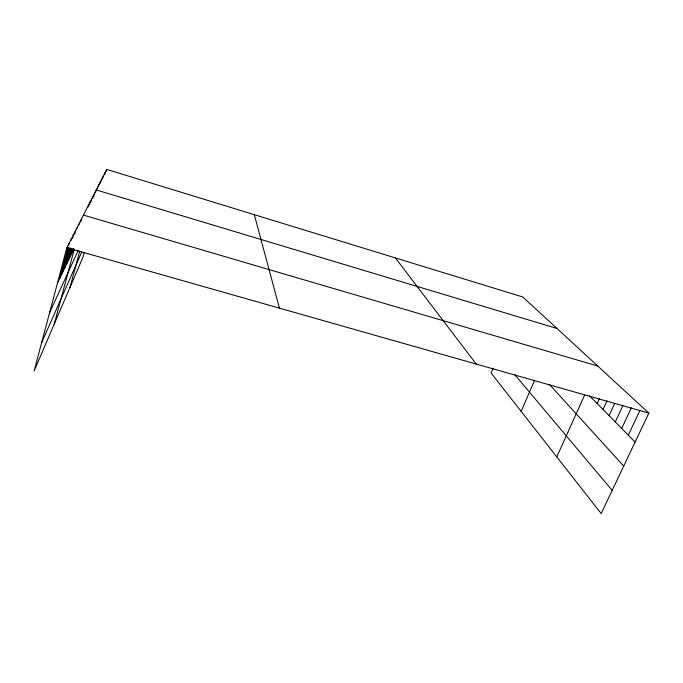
<?xml version="1.0" encoding="UTF-8"?>
<svg xmlns="http://www.w3.org/2000/svg" width="683" height="683" viewBox="0 0 683 683"><rect width="100%" height="100%" fill="white"/><g stroke="black" fill="none" stroke-linecap="round" stroke-linejoin="round"><path stroke-width="1.02" d="M493.152 368.137L491.111 373.038L601.168 513.582L648.85 413.113L522.777 296.977L106.71 169.418L66.832 247.733L34.15 370.903L82.805 257.551L84.188 252.454M59.856 278.194L68.078 247.255M68.624 245.197L69.171 243.131M62.255 273.191L69 247.827M70.887 240.723L71.433 238.7M64.569 268.359L70.05 247.792M72.509 238.529L73.61 234.423M66.806 263.689L70.853 248.51M74.635 234.337L75.711 230.291M68.966 259.181L71.706 248.902M77.196 228.353L77.742 226.304M71.058 254.819L72.68 248.749M79.168 224.468L79.706 222.445M73.072 250.601L73.627 248.544M80.782 221.796L81.61 218.714M54.281 324.015L74.225 249.534M88.081 206.949L88.619 204.943M89.413 204.832L90.241 201.767M91.001 201.698L91.812 198.676M92.786 197.746L93.34 195.679M93.725 196.841L94.817 192.777M69.939 287.534L79.74 251.182M95.714 191.957L96.26 189.951L556.952 328.463M97.14 189.174L97.695 187.125M98.548 186.399L99.095 184.376M99.914 183.701L100.452 181.704M101.221 181.157L101.776 179.117M102.51 178.613L103.056 176.59M104.695 174.822L105.523 171.749M106.164 171.442L106.71 169.418M521.155 411.397L534.584 380.286M41.672 342.576L81.755 252.01M556.79 456.901L584.725 394.868M597.181 403.559L599.358 398.77M49.56 312.823L78.28 250.285M603.038 409.51L607.042 400.784M609.074 415.64L614.76 403.32M615.289 421.949L622.87 405.634M621.692 428.454L631.365 407.777M628.292 435.165L639.962 410.398M57.372 283.385L73.858 248.971M66.832 247.733L648.85 413.113M83.446 215.102L597.719 366.02M589.412 395.662L635.105 442.08M549.533 384.546L623.724 466.062M514.521 374.395L612.19 490.368M395.389 257.926L476.256 364.073M254.307 214.667L279.424 308.144"/></g></svg>
